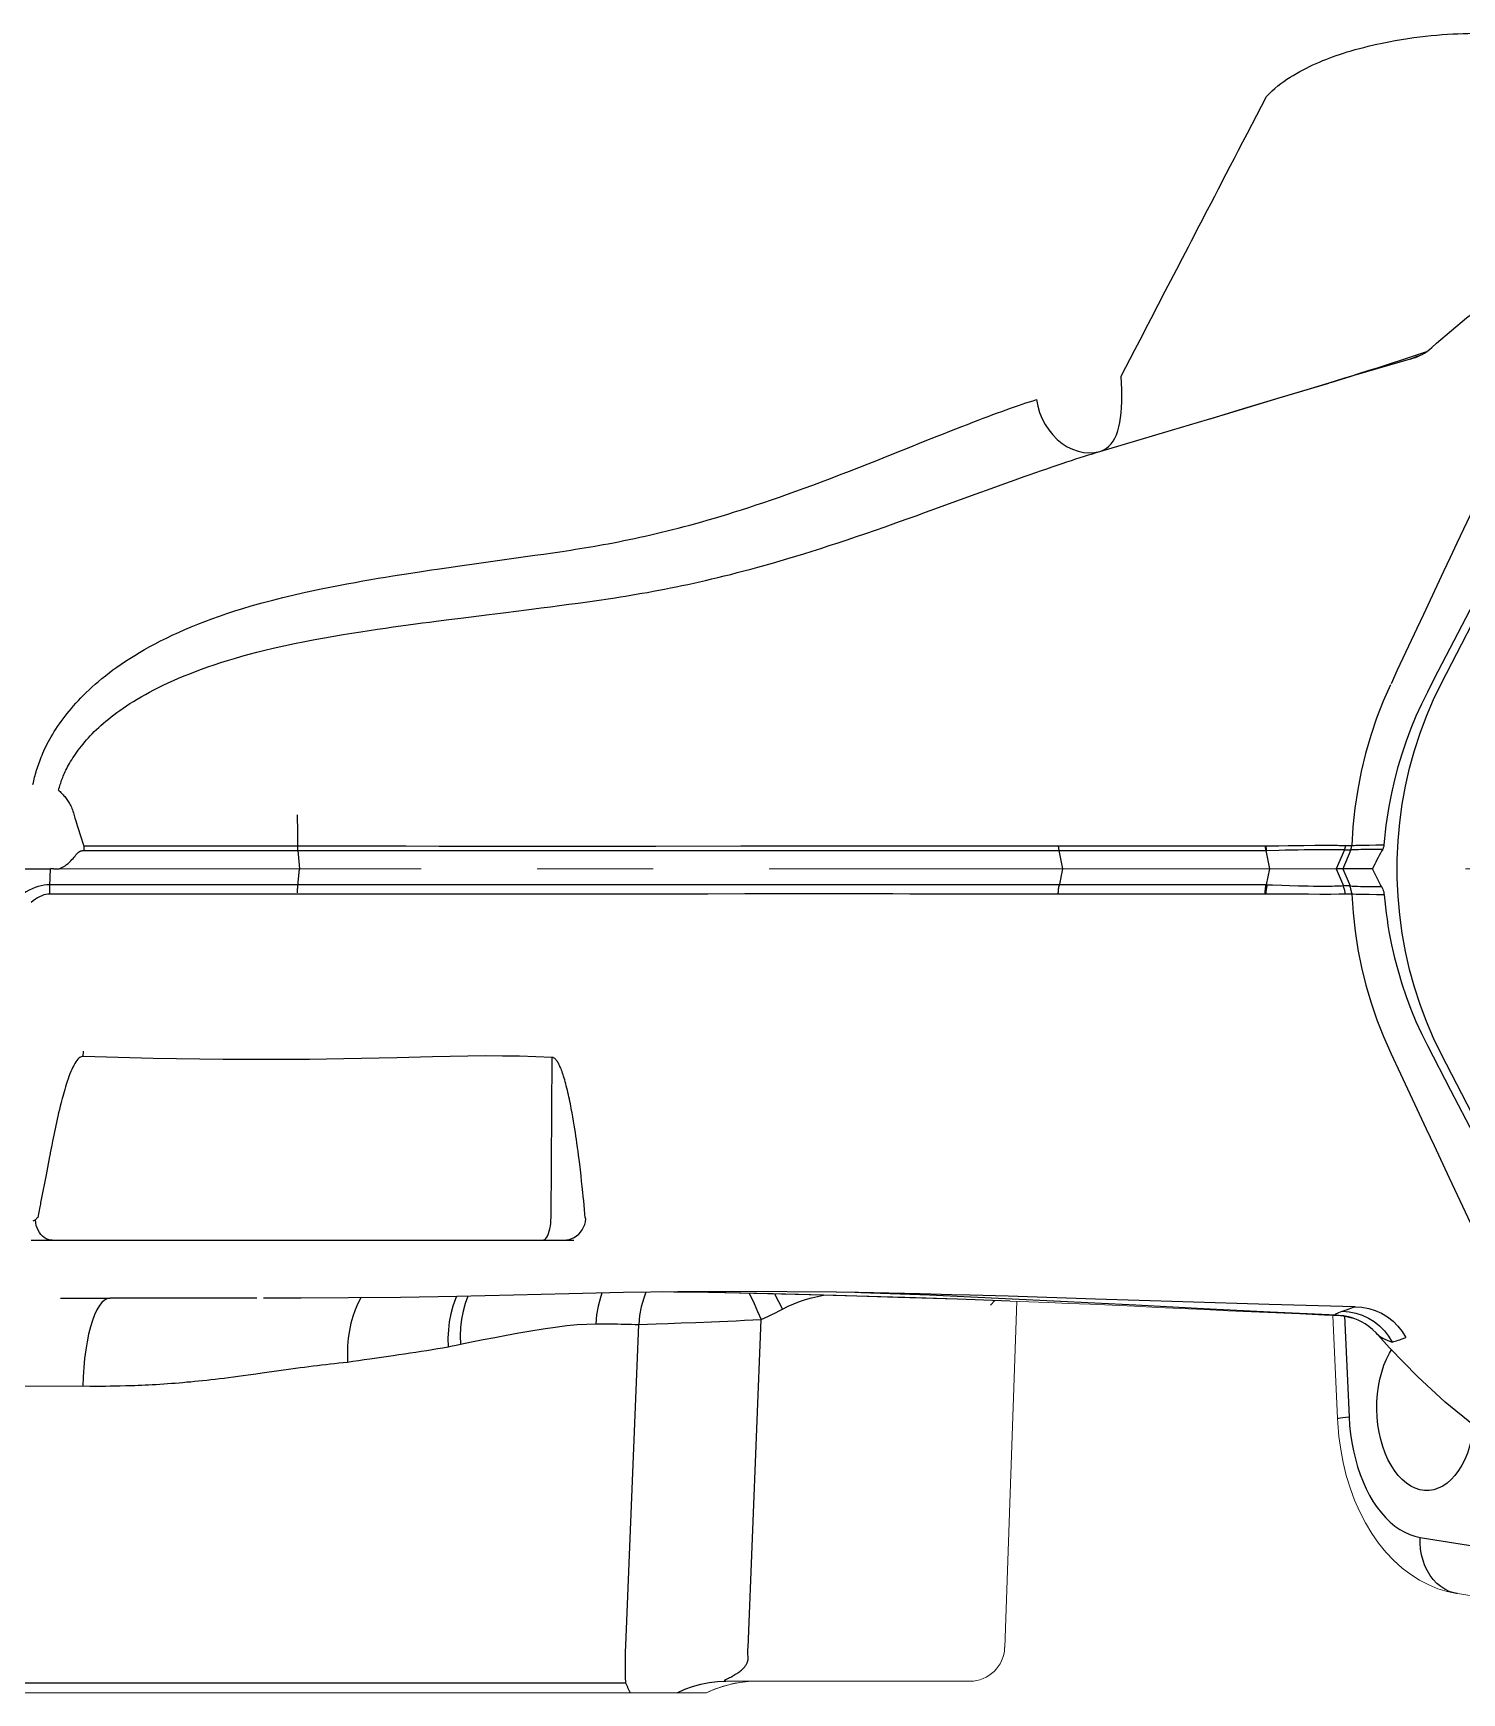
# Model space of a CAD drawing. Header units: millimetres. Extents: x 100 to 940, y 100 to 694.
# Drawn here: x 313.151 to 316.229, y 153.822 to 157.397 of the extents above; entities that cross this region are included whole.
import ezdxf

# ---------------------------------------------------------------- set-up
doc = ezdxf.new("R2010")
doc.units = ezdxf.units.MM
doc.linetypes.add('CENTER', pattern=[2, 1.25, -0.25, 0.25, -0.25])
doc.layers.add('CL', color=1, linetype='CENTER', lineweight=9)
doc.layers.add('OUTLINE', color=6, linetype='Continuous', lineweight=9)

msp = doc.modelspace()

# ---------------------------------------------------------------- linework, layer by layer
at = {"color": 9, "linetype": 'Continuous'}
for p, q in [((315.5597, 156.7823), (315.5903, 156.8412)), ((315.5359, 156.7365), (315.5536, 156.7706)), ((315.5536, 156.7706), (315.5597, 156.7823)), ((315.5246, 156.7148), (315.5359, 156.7365)), ((315.4954, 156.6582), (315.5246, 156.7148)), ((316.0668, 156.6829), (316.1104, 156.6972)), ((316.1104, 156.6972), (316.1536, 156.7114)), ((316.1377, 156.7028), (316.1414, 156.704)), ((315.0696, 156.5172), (315.0988, 156.5289)), ((315.4496, 156.4963), (315.4951, 156.5097)), ((315.1831, 156.4047), (315.2149, 156.4163)), ((315.2149, 156.4163), (315.2448, 156.4271)), ((314.1514, 156.2612), (314.2321, 156.2724)), ((314.2321, 156.2724), (314.2516, 156.2752)), ((314.0465, 156.2464), (314.0705, 156.2498)), ((314.0705, 156.2498), (314.1064, 156.2549)), ((314.1064, 156.2549), (314.1514, 156.2612)), ((314.2144, 156.1551), (314.2454, 156.159)), ((314.2454, 156.159), (314.2656, 156.1616)), ((314.2656, 156.1616), (314.2855, 156.1642)), ((314.2855, 156.1642), (314.3055, 156.1668)), ((314.0467, 156.134), (314.0724, 156.1373)), ((314.0724, 156.1373), (314.1339, 156.145)), ((314.1698, 156.1495), (314.2144, 156.1551)), ((313.7201, 155.7132), (313.7203, 155.7006)), ((313.7203, 155.7006), (313.7205, 155.6885)), ((313.246, 155.6901), (313.2546, 155.6638)), ((313.2546, 155.6638), (313.2583, 155.6523)), ((313.7205, 155.6885), (313.7207, 155.6765)), ((313.7207, 155.6765), (313.7208, 155.6585)), ((313.7208, 155.6585), (313.7209, 155.6451)), ((313.2583, 155.6523), (313.2602, 155.6463)), ((313.2602, 155.6463), (313.7209, 155.6462)), ((313.2602, 155.6463), (313.2602, 155.644)), ((313.2602, 155.644), (313.2603, 155.6417)), ((313.2603, 155.6417), (313.2603, 155.6395)), ((313.2604, 155.6363), (313.7213, 155.6363)), ((313.7213, 155.6363), (315.3611, 155.6364)), ((313.7213, 155.6363), (313.7252, 155.5971)), ((314.3905, 155.6459), (314.4927, 155.646)), ((314.4927, 155.646), (314.6758, 155.6464)), ((314.6758, 155.6464), (314.7585, 155.6465)), ((314.7585, 155.6465), (314.8348, 155.6465)), ((314.8348, 155.6465), (314.9522, 155.6464)), ((314.9522, 155.6464), (315.0344, 155.6464)), ((315.0344, 155.6464), (315.0767, 155.6463)), ((315.0767, 155.6463), (315.2025, 155.6462)), ((315.2025, 155.6462), (315.2831, 155.6462)), ((315.2831, 155.6462), (315.8056, 155.6464)), ((315.3611, 155.6364), (315.8066, 155.6365)), ((315.3611, 155.6364), (315.3689, 155.5971)), ((315.8056, 155.6464), (315.8286, 155.6467)), ((315.8066, 155.6365), (315.8082, 155.6366)), ((315.8066, 155.6365), (315.8147, 155.5971)), ((315.8082, 155.6366), (315.8358, 155.6374)), ((315.8358, 155.6374), (315.8488, 155.6377)), ((315.8488, 155.6377), (315.8765, 155.6383)), ((315.8547, 155.6471), (315.8891, 155.6475)), ((315.8765, 155.6383), (315.8897, 155.6386)), ((315.8891, 155.6475), (315.9123, 155.6477)), ((315.8897, 155.6386), (315.9017, 155.6388)), ((315.9017, 155.6388), (315.9124, 155.6389)), ((315.9123, 155.6477), (315.9265, 155.6478)), ((315.9124, 155.6389), (315.9219, 155.639)), ((315.9219, 155.639), (315.9304, 155.639)), ((315.9265, 155.6478), (315.9452, 155.6478)), ((315.9304, 155.639), (315.9413, 155.639)), ((315.9413, 155.639), (315.9503, 155.639)), ((315.9452, 155.6478), (315.9565, 155.6477)), ((315.9503, 155.639), (315.9555, 155.6389)), ((315.9555, 155.6389), (315.96, 155.6388)), ((315.9565, 155.6477), (315.9611, 155.6477)), ((315.9761, 155.6383), (315.9583, 155.5971)), ((315.96, 155.6388), (315.9639, 155.6387)), ((315.9611, 155.6477), (315.9652, 155.6476)), ((315.9639, 155.6387), (315.9673, 155.6386)), ((315.9652, 155.6476), (315.9687, 155.6476)), ((315.9673, 155.6386), (315.9716, 155.6385)), ((315.9687, 155.6476), (315.9745, 155.6474)), ((315.9716, 155.6385), (315.974, 155.6384)), ((315.9902, 155.6383), (315.9725, 155.5971)), ((315.974, 155.6384), (315.9761, 155.6383)), ((315.9745, 155.6474), (315.9778, 155.6474)), ((315.9761, 155.6383), (315.9902, 155.6383)), ((315.9778, 155.6474), (315.9919, 155.6473)), ((315.9969, 155.6476), (316.001, 155.6477)), ((315.9983, 155.6387), (316.0023, 155.6389)), ((316.001, 155.6477), (316.0058, 155.6479)), ((316.0023, 155.6389), (316.0067, 155.639)), ((316.0058, 155.6479), (316.0111, 155.648)), ((316.0067, 155.639), (316.0116, 155.6392)), ((316.0111, 155.648), (316.0199, 155.6482)), ((316.0116, 155.6392), (316.0167, 155.6393)), ((316.0167, 155.6393), (316.0251, 155.6395)), ((316.0199, 155.6482), (316.0297, 155.6483)), ((316.0251, 155.6395), (316.034, 155.6396)), ((316.0297, 155.6483), (316.0437, 155.6485)), ((316.034, 155.6396), (316.0464, 155.6397)), ((316.0437, 155.6485), (316.0614, 155.6486)), ((316.0464, 155.6397), (316.0587, 155.6397)), ((313.1875, 155.5605), (313.1885, 155.5971)), ((315.3689, 155.5971), (315.3616, 155.5603)), ((315.8147, 155.5971), (315.8075, 155.5622)), ((315.9583, 155.5971), (315.9743, 155.5602)), ((315.9725, 155.5971), (315.9884, 155.5601)), ((313.1873, 155.5474), (313.1874, 155.5518)), ((313.1874, 155.5562), (313.1875, 155.5605)), ((313.1874, 155.5518), (313.1874, 155.5562)), ((313.7218, 155.5626), (313.1876, 155.5626)), ((315.362, 155.5624), (313.7218, 155.5626)), ((315.8075, 155.5622), (315.362, 155.5624)), ((315.8128, 155.562), (315.8102, 155.5621)), ((315.8213, 155.5617), (315.8128, 155.562)), ((315.8416, 155.561), (315.8213, 155.5617)), ((315.8581, 155.5605), (315.8416, 155.561)), ((315.8771, 155.5599), (315.8581, 155.5605)), ((315.8874, 155.5597), (315.8771, 155.5599)), ((315.8982, 155.5595), (315.8874, 155.5597)), ((315.9094, 155.5593), (315.8982, 155.5595)), ((315.9209, 155.5592), (315.9094, 155.5593)), ((315.9884, 155.5602), (315.9743, 155.5602)), ((313.1873, 155.5428), (313.1873, 155.5474)), ((313.7207, 155.5428), (313.1873, 155.5428)), ((313.9662, 155.5427), (313.8623, 155.5428)), ((314.1802, 155.5425), (313.9662, 155.5427)), ((314.6844, 155.5429), (314.6049, 155.5428)), ((314.7591, 155.543), (314.6844, 155.5429)), ((314.8298, 155.543), (314.7591, 155.543)), ((314.8978, 155.543), (314.8298, 155.543)), ((314.9675, 155.5429), (314.8978, 155.543)), ((315.2211, 155.5427), (315.0761, 155.5428)), ((315.2915, 155.5427), (315.2211, 155.5427)), ((315.3598, 155.5427), (315.2915, 155.5427)), ((315.8055, 155.5428), (315.3598, 155.5427)), ((315.8071, 155.5427), (315.8055, 155.5428)), ((315.8156, 155.5427), (315.8071, 155.5427)), ((315.8525, 155.5424), (315.8156, 155.5427)), ((315.8991, 155.5421), (315.8525, 155.5424)), ((315.923, 155.542), (315.8991, 155.5421)), ((315.9472, 155.542), (315.923, 155.542)), ((315.9641, 155.5421), (315.9472, 155.542)), ((315.978, 155.5423), (315.9641, 155.5421)), ((315.992, 155.5423), (315.978, 155.5423)), ((315.9949, 155.5422), (315.992, 155.5423)), ((316.0016, 155.542), (315.9949, 155.5422)), ((316.0099, 155.5418), (316.0016, 155.542)), ((316.0193, 155.5416), (316.0099, 155.5418)), ((316.0294, 155.5414), (316.0193, 155.5416)), ((316.0455, 155.5413), (316.0294, 155.5414)), ((316.0618, 155.5411), (316.0455, 155.5413)), ((313.2591, 155.1925), (313.2595, 155.204)), ((314.2671, 154.8462), (314.2692, 155.1909)), ((316.0759, 155.2001), (316.0968, 155.1555)), ((313.9348, 155.1902), (313.8586, 155.1883)), ((316.0968, 155.1555), (316.1525, 155.0367)), ((313.2096, 155.0859), (313.2078, 155.0784)), ((313.2116, 155.0938), (313.2096, 155.0859)), ((313.2139, 155.1024), (313.2116, 155.0938)), ((313.2014, 155.0508), (313.1999, 155.044)), ((313.2029, 155.0576), (313.2014, 155.0508)), ((313.2045, 155.0644), (313.2029, 155.0576)), ((313.2061, 155.0713), (313.2045, 155.0644)), ((313.2078, 155.0784), (313.2061, 155.0713)), ((314.3155, 155.0537), (314.3139, 155.0625)), ((314.3169, 155.0451), (314.3155, 155.0537)), ((313.1943, 155.0169), (313.193, 155.0105)), ((313.1956, 155.0235), (313.1943, 155.0169)), ((313.197, 155.0303), (313.1956, 155.0235)), ((313.1985, 155.0371), (313.197, 155.0303)), ((313.1999, 155.044), (313.1985, 155.0371)), ((314.3182, 155.037), (314.3169, 155.0451)), ((314.3194, 155.0291), (314.3182, 155.037)), ((314.3206, 155.0214), (314.3194, 155.0291)), ((314.3217, 155.0139), (314.3206, 155.0214)), ((314.3227, 155.0069), (314.3217, 155.0139)), ((316.1525, 155.0367), (316.1694, 155.0007)), ((313.193, 155.0105), (313.1913, 155.0015)), ((314.3241, 154.997), (314.3227, 155.0069)), ((314.3253, 154.9883), (314.3241, 154.997)), ((314.3263, 154.9805), (314.3253, 154.9883)), ((314.3275, 154.9706), (314.3263, 154.9805)), ((316.1694, 155.0007), (316.2018, 154.9316)), ((314.3287, 154.9609), (314.3275, 154.9706)), ((314.3302, 154.9485), (314.3287, 154.9609)), ((314.3317, 154.9356), (314.3302, 154.9485)), ((313.1791, 154.9376), (313.1687, 154.8844)), ((314.3329, 154.9244), (314.3317, 154.9356)), ((314.3342, 154.9124), (314.3329, 154.9244)), ((314.3355, 154.9001), (314.3342, 154.9124)), ((313.1687, 154.8844), (313.1674, 154.8781)), ((314.3365, 154.891), (314.3355, 154.9001)), ((314.3374, 154.8819), (314.3365, 154.891)), ((314.3383, 154.8727), (314.3374, 154.8819)), ((314.3392, 154.8631), (314.3383, 154.8727)), ((313.1656, 154.8687), (313.1611, 154.8462)), ((314.34, 154.8531), (314.3392, 154.8631)), ((314.3406, 154.8462), (314.34, 154.8531)), ((314.3767, 154.6832), (314.3734, 154.6738)), ((314.6131, 154.6843), (314.5318, 154.6852)), ((314.8229, 154.6796), (314.6131, 154.6843)), ((315.0294, 154.6735), (314.8229, 154.6796)), ((315.1426, 154.6697), (315.0294, 154.6735)), ((315.252, 154.6762), (315.1703, 154.6786)), ((315.2139, 154.6573), (315.2229, 154.667)), ((315.3796, 154.6645), (315.231, 154.6718)), ((314.5475, 154.6187), (314.5789, 154.6199)), ((314.6918, 153.9195), (314.7196, 154.6263)), ((315.9615, 154.6351), (315.9594, 154.6355)), ((315.9675, 154.6426), (315.9716, 154.644)), ((315.9735, 154.6342), (315.9718, 154.6342)), ((315.9764, 154.6343), (315.9863, 154.4163)), ((315.9808, 154.633), (315.9922, 154.63)), ((314.3635, 154.617), (314.3794, 154.6169)), ((314.3794, 154.6169), (314.395, 154.6168)), ((314.4279, 153.9238), (314.4558, 154.6153)), ((314.4558, 154.6153), (314.4938, 154.6167)), ((314.4938, 154.6167), (314.5189, 154.6176)), ((314.5189, 154.6176), (314.5475, 154.6187)), ((316.0715, 154.5903), (316.0792, 154.5776)), ((316.0986, 154.5838), (316.1087, 154.5872)), ((314.0452, 154.5675), (314.054, 154.5692)), ((314.054, 154.5692), (314.0629, 154.5709)), ((314.0629, 154.5709), (314.0718, 154.5728)), ((313.6262, 154.5086), (313.6495, 154.5118)), ((313.6495, 154.5118), (313.7064, 154.5198)), ((313.7064, 154.5198), (313.7265, 154.5225)), ((312.9567, 154.4834), (313.2732, 154.4828)), ((313.2732, 154.4828), (313.2853, 154.4828)), ((313.2853, 154.4828), (313.2982, 154.4828)), ((313.2982, 154.4828), (313.3075, 154.4829)), ((313.3075, 154.4829), (313.3173, 154.483)), ((313.3173, 154.483), (313.3277, 154.4831)), ((313.3277, 154.4831), (313.3388, 154.4834)), ((316.1394, 154.1569), (316.9952, 154.0209)), ((314.4283, 153.8432), (312.9308, 153.8432))]:
    msp.add_line(p, q, dxfattribs=at)
at = {"color": 7, "linetype": 'Continuous'}
for p, q in [((316.574, 156.7863), (316.1692, 156.0055)), ((316.1855, 155.9971), (316.5906, 156.7846)), ((316.1401, 156.7034), (316.1402, 156.7034)), ((316.1647, 156.7203), (316.1647, 156.7203)), ((316.0495, 156.6773), (316.0668, 156.6829)), ((315.974, 156.6529), (315.9423, 156.6434)), ((315.4951, 156.5097), (315.6035, 156.5418)), ((316.1692, 156.0055), (316.1549, 155.9779)), ((312.0001, 155.5971), (313.1885, 155.5971)), ((313.1962, 155.5973), (313.2005, 155.5972)), ((315.9725, 155.5971), (315.9583, 155.5971)), ((316.0364, 155.5971), (315.9725, 155.5971)), ((316.0409, 155.5883), (316.0364, 155.5971)), ((316.0453, 155.5796), (316.0409, 155.5883)), ((316.0498, 155.5711), (316.0453, 155.5796)), ((316.5906, 154.4096), (316.1855, 155.1971)), ((313.1562, 154.7971), (314.3158, 154.7971)), ((313.2101, 154.6725), (313.3171, 154.6723)), ((313.3849, 154.6723), (313.317, 154.6723)), ((313.3583, 154.6723), (313.3263, 154.6723)), ((313.3947, 154.6723), (313.3583, 154.6723)), ((313.3816, 154.6723), (313.3642, 154.6723)), ((313.4964, 154.6723), (313.3816, 154.6723)), ((313.397, 154.6723), (313.3947, 154.6723)), ((313.4713, 154.6722), (313.397, 154.6723)), ((313.4756, 154.6723), (313.4105, 154.6723)), ((313.4907, 154.6722), (313.4713, 154.6722)), ((313.5408, 154.6721), (313.4907, 154.6722)), ((313.5234, 154.6723), (313.4964, 154.6723)), ((313.5305, 154.6723), (313.5234, 154.6723)), ((313.5521, 154.6723), (313.5305, 154.6723)), ((313.5568, 154.6723), (313.5406, 154.6723)), ((313.5819, 154.6721), (313.5408, 154.6721)), ((313.6329, 154.6723), (313.556, 154.6723)), ((313.6028, 154.6721), (313.5819, 154.6721)), ((313.6239, 154.6722), (313.6028, 154.6721)), ((314.6064, 154.6842), (314.5071, 154.6855)), ((314.7457, 154.6813), (314.6064, 154.6842)), ((314.8815, 154.6778), (314.7457, 154.6813)), ((314.9292, 154.6841), (314.8816, 154.6849)), ((315.2564, 154.6659), (315.1426, 154.6697)), ((315.972, 154.6342), (315.9717, 154.6342)), ((315.9922, 154.63), (315.9926, 154.6299)), ((316.0743, 154.5645), (316.0478, 154.5939))]:
    msp.add_line(p, q, dxfattribs=at)
at = {"color": 9, "linetype": 'Continuous'}
for points in [[(316.0274, 157.369), (316.0425, 157.3725), (316.0572, 157.3757), (316.0716, 157.3786), (316.0856, 157.3813), (316.0993, 157.3836), (316.1127, 157.3857), (316.1258, 157.3876), (316.1386, 157.3892), (316.1511, 157.3907), (316.1634, 157.3919), (316.1754, 157.393), (316.1871, 157.394), (316.1986, 157.3948), (316.2098, 157.3954), (316.2208, 157.396), (316.2317, 157.3964), (316.2423, 157.3967), (316.2527, 157.3969), (316.2628, 157.397), (316.2735, 157.3971)], [(315.8082, 157.2606), (315.8142, 157.2667), (315.8204, 157.2726), (315.8266, 157.2782), (315.8329, 157.2834), (315.8394, 157.2884), (315.8459, 157.2931), (315.8525, 157.2977), (315.8592, 157.3021), (315.866, 157.3063), (315.8729, 157.3104), (315.88, 157.3144), (315.8871, 157.3182), (315.8942, 157.3219), (315.9013, 157.3254), (315.9084, 157.3288), (315.9155, 157.3319), (315.9224, 157.3349), (315.9294, 157.3379), (315.9364, 157.3407), (315.9434, 157.3434), (315.9506, 157.346), (315.9582, 157.3487), (315.9659, 157.3514), (315.9739, 157.354), (315.9821, 157.3566), (315.9906, 157.3592), (315.9994, 157.3617), (316.0085, 157.3642), (316.0178, 157.3666), (316.0274, 157.369)], [(315.7873, 157.2204), (315.7976, 157.2402), (315.8082, 157.2606)], [(315.7215, 157.0938), (315.7302, 157.1105), (315.7391, 157.1277), (315.7483, 157.1453), (315.7577, 157.1634), (315.7673, 157.1819), (315.7873, 157.2204)], [(315.6814, 157.0166), (315.689, 157.0312), (315.6968, 157.0462), (315.7048, 157.0616), (315.7215, 157.0938)], [(315.6149, 156.8885), (315.6274, 156.9124), (315.6337, 156.9246), (315.6401, 156.937), (315.6466, 156.9495), (315.6532, 156.9623), (315.66, 156.9753), (315.6669, 156.9887), (315.6814, 157.0166)], [(315.5903, 156.8412), (315.6087, 156.8766), (315.6149, 156.8885)], [(316.1179, 156.6951), (316.1235, 156.6967), (316.1291, 156.6987), (316.1346, 156.7009), (316.1401, 156.7034)], [(316.1179, 156.6951), (316.1207, 156.6964), (316.1241, 156.6978), (316.1281, 156.6993), (316.1326, 156.701), (316.1377, 156.7028)], [(315.4852, 156.5322), (315.488, 156.5402), (315.4903, 156.5489), (315.4923, 156.5584), (315.4938, 156.5685), (315.495, 156.5793), (315.4958, 156.5908), (315.4964, 156.6029), (315.4965, 156.6157), (315.4964, 156.6293), (315.496, 156.6434), (315.4955, 156.6582)], [(315.0988, 156.5289), (315.1127, 156.5344), (315.1261, 156.5397), (315.1392, 156.5449), (315.1518, 156.5498), (315.1639, 156.5545), (315.1757, 156.5591), (315.1871, 156.5634), (315.198, 156.5676), (315.2086, 156.5715), (315.2189, 156.5754), (315.2288, 156.579), (315.2385, 156.5825), (315.2478, 156.5858), (315.2568, 156.589), (315.2656, 156.5921), (315.274, 156.595), (315.2822, 156.5978), (315.2902, 156.6005), (315.2979, 156.603), (315.3054, 156.6054), (315.3126, 156.6077)], [(315.3126, 156.6077), (315.3154, 156.5937), (315.3196, 156.58), (315.325, 156.5667), (315.3316, 156.5541), (315.3394, 156.5424), (315.3481, 156.5316), (315.3577, 156.5219), (315.368, 156.5134), (315.379, 156.5064), (315.3905, 156.5007), (315.4023, 156.4966), (315.4143, 156.4941), (315.4262, 156.4932), (315.4381, 156.4939), (315.4496, 156.4963)], [(314.9872, 156.4842), (315.0219, 156.4981), (315.0383, 156.5047), (315.0696, 156.5172)], [(315.4496, 156.4963), (315.4567, 156.4991), (315.463, 156.5028), (315.4686, 156.5072), (315.4736, 156.5123), (315.478, 156.5182), (315.4819, 156.5248), (315.4852, 156.5322)], [(314.8884, 156.4454), (314.9097, 156.4537), (314.9302, 156.4616), (314.9499, 156.4694), (314.9689, 156.4769), (314.9872, 156.4842)], [(315.2448, 156.4271), (315.259, 156.4322), (315.2728, 156.4371), (315.2861, 156.4418), (315.299, 156.4464), (315.3114, 156.4508), (315.3235, 156.4549), (315.3351, 156.459), (315.3464, 156.4628), (315.3573, 156.4665), (315.3679, 156.4701), (315.3781, 156.4735), (315.3881, 156.4768), (315.3977, 156.48), (315.4071, 156.483), (315.4161, 156.4859), (315.4249, 156.4886), (315.4334, 156.4913), (315.4416, 156.4938), (315.4496, 156.4963)], [(316.3039, 156.4801), (316.2613, 156.3893), (316.2471, 156.359), (316.2329, 156.3287), (316.2187, 156.2984), (316.2044, 156.268), (316.19, 156.2374), (316.1612, 156.176)], [(314.2516, 156.2752), (314.2712, 156.278), (314.281, 156.2794), (314.2907, 156.2808), (314.3003, 156.2823), (314.3099, 156.2838), (314.3194, 156.2853), (314.3288, 156.2868), (314.3382, 156.2883), (314.3479, 156.2899), (314.358, 156.2916), (314.3685, 156.2934), (314.3792, 156.2954), (314.3902, 156.2974), (314.4014, 156.2995), (314.4127, 156.3017), (314.424, 156.304), (314.4355, 156.3063), (314.447, 156.3087), (314.4585, 156.3112), (314.47, 156.3138), (314.4817, 156.3164), (314.4934, 156.3192), (314.5051, 156.322), (314.517, 156.3249), (314.529, 156.3279), (314.5412, 156.331), (314.5535, 156.3343), (314.5661, 156.3376), (314.5789, 156.3411), (314.592, 156.3448), (314.6054, 156.3487), (314.6191, 156.3527), (314.6332, 156.3568), (314.6476, 156.3612), (314.6624, 156.3658), (314.6776, 156.3706), (314.6931, 156.3756), (314.709, 156.3809), (314.7253, 156.3863), (314.742, 156.392), (314.759, 156.3979), (314.7763, 156.404), (314.7941, 156.4103), (314.8122, 156.4169), (314.8307, 156.4236), (314.8496, 156.4307), (314.8688, 156.4379), (314.8884, 156.4454)], [(314.987, 156.334), (315.0098, 156.3421), (315.032, 156.3499), (315.0533, 156.3576), (315.0738, 156.365), (315.0936, 156.3722)], [(315.0936, 156.3722), (315.1312, 156.3858), (315.1491, 156.3923), (315.1831, 156.4047)], [(314.3055, 156.1668), (314.3255, 156.1695), (314.3356, 156.1709), (314.3457, 156.1723), (314.3557, 156.1737), (314.3656, 156.1751), (314.3756, 156.1765), (314.3854, 156.178), (314.3953, 156.1795), (314.4055, 156.1811), (314.4163, 156.1827), (314.4274, 156.1845), (314.4388, 156.1864), (314.4506, 156.1884), (314.4626, 156.1905), (314.4748, 156.1926), (314.487, 156.1949), (314.4993, 156.1972), (314.5117, 156.1995), (314.5241, 156.202), (314.5365, 156.2045), (314.5491, 156.2071), (314.5617, 156.2098), (314.5744, 156.2126), (314.5872, 156.2154), (314.6001, 156.2184), (314.6132, 156.2214), (314.6266, 156.2246), (314.6402, 156.228), (314.654, 156.2314), (314.6681, 156.235), (314.6826, 156.2388), (314.6973, 156.2427), (314.7125, 156.2468), (314.7281, 156.2512), (314.744, 156.2557), (314.7604, 156.2604), (314.7771, 156.2653), (314.7942, 156.2705), (314.8117, 156.2758), (314.8296, 156.2814), (314.8479, 156.2872), (314.8665, 156.2932), (314.8856, 156.2995), (314.905, 156.3059), (314.9248, 156.3126), (314.9451, 156.3195), (314.9659, 156.3267), (314.9869, 156.334)], [(313.6213, 156.1634), (313.6447, 156.1699), (313.6674, 156.1759), (313.6894, 156.1815), (313.7109, 156.1867), (313.7317, 156.1914), (313.7519, 156.1958), (313.7716, 156.1999), (313.7906, 156.2038), (313.8092, 156.2074), (313.8273, 156.2108), (313.8448, 156.2141), (313.8619, 156.2171), (313.8785, 156.2201), (313.8947, 156.2228), (313.9105, 156.2254), (313.9259, 156.228), (313.9409, 156.2304), (313.9554, 156.2327), (313.9696, 156.2349), (313.9833, 156.237), (313.9967, 156.239), (314.0095, 156.2409), (314.022, 156.2428), (314.0465, 156.2464)], [(313.1509, 155.7788), (313.1517, 155.7827), (313.1526, 155.7866), (313.1535, 155.7905), (313.1544, 155.7943), (313.1554, 155.7981), (313.1565, 155.8019), (313.1576, 155.8057), (313.1587, 155.8095), (313.1599, 155.8133), (313.1611, 155.8171), (313.1625, 155.821), (313.1639, 155.825), (313.1654, 155.8291), (313.1669, 155.8332), (313.1687, 155.8375), (313.1705, 155.8419), (313.1725, 155.8465), (313.1746, 155.8512), (313.1768, 155.856), (313.1792, 155.861), (313.1818, 155.866), (313.1845, 155.8712), (313.1874, 155.8764), (313.1904, 155.8817), (313.1936, 155.8871), (313.1969, 155.8926), (313.2004, 155.8981), (313.2041, 155.9036), (313.2079, 155.9092), (313.2118, 155.9147), (313.2159, 155.9203), (313.2201, 155.9259), (313.2244, 155.9315), (313.2289, 155.937), (313.2336, 155.9426), (313.2385, 155.9483), (313.2435, 155.9539), (313.2487, 155.9596), (313.2542, 155.9653), (313.2599, 155.9711), (313.2658, 155.977), (313.272, 155.9828), (313.2784, 155.9888), (313.2852, 155.9947), (313.2922, 156.0008), (313.2995, 156.0069), (313.3071, 156.013), (313.315, 156.0191), (313.3233, 156.0254), (313.3319, 156.0316), (313.3409, 156.0379), (313.3502, 156.0441), (313.3599, 156.0504), (313.37, 156.0567), (313.3804, 156.063), (313.3912, 156.0693), (313.4024, 156.0756), (313.414, 156.0818), (313.426, 156.0881), (313.4383, 156.0942), (313.4511, 156.1004), (313.4643, 156.1064), (313.4779, 156.1125), (313.4919, 156.1184), (313.5063, 156.1243), (313.5212, 156.1301), (313.5366, 156.1358), (313.5524, 156.1415), (313.5688, 156.1471), (313.5857, 156.1526), (313.6033, 156.1581), (313.6213, 156.1634)], [(316.1612, 156.176), (316.1468, 156.1452), (316.1323, 156.1144)], [(313.6683, 156.0722), (313.6916, 156.0774), (313.7143, 156.0822), (313.7364, 156.0867), (313.7579, 156.0908), (313.7788, 156.0946), (313.7992, 156.0981), (313.819, 156.1015), (313.8382, 156.1046), (313.8569, 156.1076), (313.8752, 156.1104), (313.8929, 156.113), (313.9102, 156.1156), (313.927, 156.118), (313.9434, 156.1203), (313.9593, 156.1225), (313.9749, 156.1246), (313.9901, 156.1266), (314.0049, 156.1286), (314.0192, 156.1304), (314.0467, 156.134)], [(314.1339, 156.145), (314.1461, 156.1465), (314.1581, 156.148), (314.1698, 156.1495)], [(316.1323, 156.1144), (316.0902, 156.0247), (316.0766, 155.9956)], [(313.2061, 155.7666), (313.2069, 155.7696), (313.2078, 155.7727), (313.2087, 155.7757), (313.2096, 155.7787), (313.2106, 155.7817), (313.2116, 155.7847), (313.2127, 155.7877), (313.2138, 155.7907), (313.215, 155.7938), (313.2162, 155.7968), (313.2175, 155.7999), (313.2189, 155.8031), (313.2204, 155.8064), (313.222, 155.8097), (313.2237, 155.8131), (313.2256, 155.8167), (313.2275, 155.8203), (313.2296, 155.8241), (313.2319, 155.8279), (313.2343, 155.8318), (313.2368, 155.8358), (313.2395, 155.8399), (313.2423, 155.8441), (313.2453, 155.8483), (313.2484, 155.8526), (313.2517, 155.857), (313.2552, 155.8614), (313.2587, 155.8658), (313.2625, 155.8703), (313.2663, 155.8747), (313.2703, 155.8792), (313.2744, 155.8836), (313.2787, 155.888), (313.2831, 155.8925), (313.2877, 155.8969), (313.2925, 155.9014), (313.2974, 155.9059), (313.3025, 155.9105), (313.3079, 155.915), (313.3135, 155.9196), (313.3193, 155.9243), (313.3254, 155.9289), (313.3317, 155.9337), (313.3383, 155.9384), (313.3452, 155.9432), (313.3523, 155.948), (313.3598, 155.9529), (313.3676, 155.9578), (313.3757, 155.9627), (313.3842, 155.9676), (313.393, 155.9726), (313.4021, 155.9776), (313.4116, 155.9826), (313.4215, 155.9876), (313.4317, 155.9926), (313.4423, 155.9976), (313.4533, 156.0025), (313.4647, 156.0075), (313.4765, 156.0124), (313.4886, 156.0173), (313.5012, 156.0222), (313.5141, 156.027), (313.5275, 156.0318), (313.5412, 156.0365), (313.5554, 156.0412), (313.57, 156.0458), (313.5851, 156.0503), (313.6007, 156.0548), (313.6168, 156.0592), (313.6334, 156.0636), (313.6506, 156.0679), (313.6683, 156.0722)], [(316.0757, 155.9937), (316.0599, 155.958), (316.0457, 155.9213), (316.033, 155.8839), (316.022, 155.8458), (316.0125, 155.807), (316.0048, 155.7677), (315.9988, 155.7279), (315.9944, 155.6878), (315.9919, 155.6473)], [(313.2061, 155.7666), (313.2077, 155.765), (313.2093, 155.7634), (313.2109, 155.7617), (313.2126, 155.76), (313.2142, 155.7582), (313.2159, 155.7564), (313.2175, 155.7544), (313.2192, 155.7525), (313.221, 155.7505)], [(313.221, 155.7505), (313.2225, 155.7485), (313.224, 155.7465), (313.2255, 155.7444), (313.2269, 155.7422), (313.2284, 155.74), (313.2297, 155.7376), (313.2311, 155.7351), (313.2324, 155.7325), (313.2336, 155.7298), (313.2348, 155.727), (313.236, 155.7241), (313.237, 155.7211), (313.2381, 155.7179), (313.239, 155.7147), (313.2414, 155.7059)], [(313.2414, 155.7059), (313.2429, 155.7005), (313.2444, 155.6953), (313.246, 155.6901)], [(313.2073, 155.5971), (313.2118, 155.5991), (313.2161, 155.6013), (313.22, 155.6037), (313.2235, 155.6062), (313.2267, 155.6088), (313.2297, 155.6115), (313.2324, 155.6141), (313.2349, 155.6168), (313.2373, 155.6194), (313.2394, 155.6221), (313.2415, 155.6246), (313.2433, 155.6272)], [(313.2433, 155.6272), (313.244, 155.6281), (313.2446, 155.6289), (313.2453, 155.6296), (313.246, 155.6303), (313.2466, 155.631), (313.2473, 155.6316), (313.248, 155.6322), (313.2488, 155.6327), (313.2495, 155.6332), (313.2502, 155.6337), (313.251, 155.6341), (313.2518, 155.6345), (313.2526, 155.6348), (313.2534, 155.6352), (313.2543, 155.6355), (313.2552, 155.6357), (313.2562, 155.6359), (313.2572, 155.6361), (313.2582, 155.6362), (313.2593, 155.6363), (313.2604, 155.6363)], [(313.2603, 155.6395), (313.2604, 155.6374), (313.2604, 155.6363)], [(313.7209, 155.6463), (313.8024, 155.6463), (313.8805, 155.6462), (313.9551, 155.6462), (314.0261, 155.6461)], [(313.7209, 155.6451), (313.7209, 155.644), (313.7209, 155.6429), (313.721, 155.6417), (313.721, 155.6406), (313.7211, 155.6395), (313.7211, 155.6384), (313.7212, 155.6374), (313.7213, 155.6363)], [(314.0261, 155.6461), (314.1584, 155.6459), (314.2203, 155.6459), (314.2795, 155.6459), (314.3362, 155.6459), (314.3905, 155.6459)], [(315.3599, 155.6462), (315.3599, 155.6451), (315.36, 155.644), (315.3601, 155.6429), (315.3602, 155.6418), (315.3603, 155.6407), (315.3605, 155.6396), (315.3607, 155.6385), (315.3609, 155.6374), (315.3611, 155.6364)], [(315.8056, 155.6464), (315.8056, 155.6452), (315.8056, 155.6441), (315.8057, 155.643), (315.8058, 155.6419), (315.8059, 155.6408), (315.8061, 155.6397), (315.8062, 155.6386), (315.8064, 155.6376), (315.8066, 155.6365)], [(315.8069, 155.6464), (315.807, 155.6453), (315.8071, 155.6441), (315.8072, 155.643), (315.8073, 155.6419), (315.8074, 155.6408), (315.8076, 155.6397), (315.8078, 155.6386), (315.808, 155.6376), (315.8082, 155.6366)], [(315.8286, 155.6467), (315.8347, 155.6468), (315.8547, 155.6471)], [(315.9779, 155.6474), (315.9778, 155.6463), (315.9777, 155.6453), (315.9776, 155.6442), (315.9775, 155.6432), (315.9773, 155.6422), (315.977, 155.6412), (315.9768, 155.6402), (315.9765, 155.6392), (315.9761, 155.6383)], [(315.9902, 155.6383), (315.9916, 155.6384), (315.9931, 155.6385), (315.9947, 155.6386), (315.9983, 155.6387)], [(315.9903, 155.6383), (315.9906, 155.6392), (315.9909, 155.6402), (315.9911, 155.6412), (315.9913, 155.6422), (315.9915, 155.6432), (315.9916, 155.6442), (315.9917, 155.6453), (315.9918, 155.6463), (315.9918, 155.6473)], [(315.9919, 155.6473), (315.9934, 155.6474), (315.9969, 155.6476)], [(313.7207, 155.5451), (313.7208, 155.5474), (313.7209, 155.5496), (313.721, 155.5518), (313.7211, 155.5541), (313.7212, 155.5562), (313.7214, 155.5584), (313.7216, 155.5605), (313.7252, 155.5971)], [(313.1876, 155.5626), (313.1811, 155.5624), (313.1747, 155.5617), (313.1683, 155.5605), (313.1618, 155.5589), (313.1553, 155.5567), (313.1489, 155.5541), (313.1426, 155.5511), (313.1364, 155.5476), (313.1302, 155.5437)], [(315.3598, 155.5427), (315.3598, 155.545), (315.36, 155.5473), (315.3601, 155.5495), (315.3603, 155.5517), (315.3606, 155.5539), (315.3609, 155.5561), (315.3612, 155.5582), (315.3616, 155.5603)], [(315.8055, 155.5428), (315.8055, 155.545), (315.8056, 155.5472), (315.8058, 155.5494), (315.806, 155.5516), (315.8062, 155.5538), (315.8065, 155.5559), (315.8068, 155.5581), (315.8071, 155.5601), (315.8075, 155.5622)], [(315.8071, 155.5427), (315.8073, 155.545), (315.8075, 155.5472), (315.8078, 155.5494), (315.8081, 155.5516), (315.8084, 155.5537), (315.8088, 155.5559), (315.8092, 155.558), (315.8097, 155.5601), (315.8102, 155.5621)], [(315.8102, 155.5621), (315.8097, 155.5621), (315.8093, 155.5621), (315.8088, 155.5621), (315.8084, 155.5621), (315.808, 155.5622), (315.8075, 155.5622)], [(315.9743, 155.5602), (315.97, 155.5599), (315.9652, 155.5597), (315.9601, 155.5595), (315.9549, 155.5594), (315.9495, 155.5593), (315.944, 155.5592), (315.9383, 155.5592), (315.9325, 155.5592), (315.9209, 155.5592)], [(315.978, 155.5423), (315.9778, 155.5443), (315.9776, 155.5464), (315.9772, 155.5484), (315.9768, 155.5504), (315.9763, 155.5524), (315.9757, 155.5544), (315.975, 155.5563), (315.9743, 155.5582), (315.9735, 155.5601)], [(315.992, 155.5423), (315.9919, 155.5443), (315.9916, 155.5464), (315.9913, 155.5484), (315.9909, 155.5504), (315.9904, 155.5524), (315.9899, 155.5544), (315.9893, 155.5564), (315.9886, 155.5583), (315.9878, 155.5602)], [(315.9884, 155.5601), (315.9928, 155.5598), (315.998, 155.5596), (316.0041, 155.5594), (316.0111, 155.5591), (316.0189, 155.559), (316.0274, 155.5588), (316.0365, 155.5587), (316.0462, 155.5586), (316.0564, 155.5586)], [(313.1873, 155.5428), (313.183, 155.5426), (313.1786, 155.5419), (313.1742, 155.5408), (313.1697, 155.5392), (313.1651, 155.537), (313.1605, 155.5345), (313.156, 155.5316), (313.1514, 155.5282), (313.1468, 155.5244)], [(313.8623, 155.5428), (313.7662, 155.5428), (313.7207, 155.5428)], [(314.3838, 155.5425), (314.3352, 155.5425), (314.2848, 155.5425), (314.1802, 155.5425)], [(314.6049, 155.5428), (314.5206, 155.5427), (314.3838, 155.5425)], [(315.0761, 155.5428), (315.0397, 155.5428), (315.0035, 155.5429), (314.9675, 155.5429)], [(315.992, 155.5423), (315.9948, 155.5023), (315.9992, 155.4626), (316.0054, 155.4233), (316.0131, 155.3845), (316.0225, 155.3463), (316.0335, 155.3087), (316.0461, 155.2718), (316.0602, 155.2355), (316.0759, 155.2001)], [(313.2591, 155.1925), (313.2568, 155.1925), (313.2545, 155.1918), (313.2522, 155.1907), (313.2499, 155.189), (313.2476, 155.1868), (313.2453, 155.1841), (313.2431, 155.181), (313.2409, 155.1775), (313.2387, 155.1737), (313.2366, 155.1695), (313.2345, 155.165), (313.2324, 155.1602), (313.2304, 155.1551), (313.2284, 155.1498), (313.2264, 155.1443), (313.2245, 155.1386), (313.2226, 155.1328), (313.2209, 155.1271), (313.2193, 155.1218), (313.2178, 155.1166), (313.2164, 155.1117), (313.2151, 155.1069), (313.2139, 155.1024)], [(313.7097, 155.1863), (313.6601, 155.1862), (313.6103, 155.1862), (313.5604, 155.1865), (313.5103, 155.187), (313.4602, 155.1877), (313.4101, 155.1886), (313.3598, 155.1897), (313.3095, 155.191), (313.2591, 155.1925)], [(314.2692, 155.1909), (314.2345, 155.1923), (314.1989, 155.1933), (314.1627, 155.1938), (314.1256, 155.1939), (314.0877, 155.1935), (314.0496, 155.193), (314.0114, 155.1922), (313.9348, 155.1902)], [(314.3139, 155.0625), (314.3123, 155.0717), (314.3114, 155.0764), (314.3105, 155.0812), (314.3096, 155.086), (314.3086, 155.0908), (314.3076, 155.0957), (314.3066, 155.1006), (314.3056, 155.1056), (314.3045, 155.1105), (314.3034, 155.1154), (314.3022, 155.1202), (314.3011, 155.1249), (314.2999, 155.1295), (314.2988, 155.134), (314.2976, 155.1383), (314.2964, 155.1424), (314.2953, 155.1464), (314.2941, 155.1501), (314.293, 155.1536), (314.2918, 155.157), (314.2907, 155.1602), (314.2896, 155.1632), (314.2885, 155.1661), (314.2874, 155.1688), (314.2862, 155.1713), (314.2851, 155.1737), (314.284, 155.176), (314.2829, 155.1781), (314.2817, 155.18), (314.2806, 155.1818), (314.2794, 155.1834), (314.2783, 155.1849), (314.2771, 155.1862), (314.276, 155.1874), (314.2749, 155.1883), (314.2738, 155.1891), (314.2726, 155.1898), (314.2715, 155.1903), (314.2704, 155.1907), (314.2692, 155.1909)], [(313.8586, 155.1883), (313.8208, 155.1876), (313.7835, 155.187), (313.7464, 155.1866), (313.7097, 155.1863)], [(313.1913, 155.0015), (313.1882, 154.9851), (313.1877, 154.9825), (313.1872, 154.9799), (313.1867, 154.9774), (313.1791, 154.9376)], [(316.2018, 154.9316), (316.2478, 154.8337), (316.2628, 154.8017), (316.2779, 154.7697), (316.3235, 154.6724)], [(313.1674, 154.8781), (313.1668, 154.8749), (313.1662, 154.8718), (313.1656, 154.8687)], [(313.156, 154.8406), (313.1507, 154.8382)], [(313.1611, 154.8462), (313.1602, 154.8453), (313.1593, 154.8444), (313.1585, 154.8435), (313.1576, 154.8425), (313.1568, 154.8415), (313.156, 154.8406)], [(313.1835, 154.7985), (313.1793, 154.8003), (313.1753, 154.8027), (313.1716, 154.8058), (313.1681, 154.8095), (313.165, 154.8137), (313.1623, 154.8184), (313.16, 154.8235), (313.1581, 154.829), (313.1568, 154.8347), (313.156, 154.8406)], [(314.2491, 154.7971), (314.2514, 154.7975), (314.2537, 154.7987), (314.2559, 154.8008), (314.258, 154.8036), (314.2599, 154.8072), (314.2617, 154.8114), (314.2632, 154.8162), (314.2646, 154.8216), (314.2656, 154.8273), (314.2664, 154.8334), (314.2669, 154.8398), (314.2671, 154.8462)], [(314.3221, 154.8063), (314.3267, 154.8102), (314.3308, 154.8147), (314.3343, 154.8196), (314.3373, 154.825), (314.3395, 154.8307), (314.3411, 154.8367), (314.342, 154.8428)], [(314.342, 154.8428), (314.3418, 154.8433), (314.3416, 154.8439), (314.3414, 154.8445), (314.3411, 154.8451), (314.3409, 154.8456), (314.3406, 154.8462)], [(313.1922, 154.7971), (313.1878, 154.7974), (313.1835, 154.7985)], [(314.2943, 154.7971), (314.3002, 154.7975), (314.3061, 154.7986), (314.3117, 154.8005), (314.3171, 154.8031), (314.3221, 154.8063)], [(313.1468, 154.7972), (313.1514, 154.7971), (313.1562, 154.7971)], [(313.317, 154.6723), (313.3112, 154.6713), (313.3053, 154.6682), (313.2996, 154.6632), (313.2941, 154.6561), (313.2887, 154.6472), (313.2837, 154.6365), (313.279, 154.6242), (313.2747, 154.6102), (313.2708, 154.5949), (313.2674, 154.5783), (313.2645, 154.5606), (313.2622, 154.542), (313.2604, 154.5227), (313.2591, 154.5029), (313.2585, 154.4828)], [(314.0634, 154.6757), (314.0611, 154.6705), (314.0556, 154.655), (314.0511, 154.6386), (314.0479, 154.6215), (314.0458, 154.6038), (314.0449, 154.5858), (314.0452, 154.5675)], [(314.0877, 154.6763), (314.0877, 154.6763), (314.0821, 154.6607), (314.0776, 154.6442), (314.0743, 154.627), (314.0722, 154.6093), (314.0714, 154.5912), (314.0718, 154.5728)], [(314.3734, 154.6738), (314.3685, 154.6552), (314.3652, 154.6363), (314.3635, 154.617)], [(314.4715, 154.685), (314.4666, 154.6723), (314.4613, 154.6537), (314.4577, 154.6347), (314.4558, 154.6153)], [(314.694, 154.6824), (314.6964, 154.6774), (314.7043, 154.6607), (314.712, 154.6436), (314.7196, 154.6263)], [(314.7481, 154.6813), (314.7571, 154.6652), (314.766, 154.6488)], [(314.766, 154.6488), (314.7778, 154.6549), (314.7899, 154.6603), (314.8023, 154.6651), (314.815, 154.6694), (314.828, 154.673), (314.841, 154.6761), (314.854, 154.6784)], [(315.231, 154.6718), (315.0823, 154.6783), (314.9342, 154.6839), (314.9215, 154.6842)], [(315.9992, 154.6537), (315.8141, 154.6584), (315.6278, 154.6642), (315.4403, 154.6703), (315.252, 154.6762)], [(315.9594, 154.6355), (315.8166, 154.6421), (315.6724, 154.6493), (315.5269, 154.6569), (315.3796, 154.6645)], [(314.5789, 154.6199), (314.6125, 154.6213), (314.6299, 154.622), (314.6476, 154.6228), (314.6656, 154.6236), (314.6836, 154.6245), (314.7016, 154.6254), (314.7196, 154.6263)], [(314.7196, 154.6263), (314.7274, 154.6298), (314.7352, 154.6333), (314.743, 154.637), (314.7507, 154.6408), (314.7584, 154.6448), (314.766, 154.6488)], [(315.9594, 154.6355), (315.9579, 154.636), (315.9572, 154.6367), (315.9571, 154.6374), (315.9579, 154.6382), (315.9593, 154.6391), (315.9614, 154.6402), (315.9641, 154.6413), (315.9675, 154.6426)], [(315.9594, 154.6355), (315.9701, 154.6347), (315.9808, 154.633)], [(315.9718, 154.6342), (315.9679, 154.6344), (315.9643, 154.6347), (315.9615, 154.6351)], [(315.9716, 154.644), (315.9746, 154.645), (315.9775, 154.646), (315.9805, 154.647)], [(315.9716, 154.644), (315.9862, 154.6429), (316.0006, 154.6401), (316.0145, 154.6355), (316.0279, 154.6293), (316.0404, 154.6216), (316.052, 154.6124), (316.0624, 154.6019), (316.0715, 154.5903)], [(315.9805, 154.647), (315.9866, 154.6492), (315.9897, 154.6503)], [(315.9897, 154.6503), (315.996, 154.6525), (315.9992, 154.6537)], [(315.9992, 154.6537), (316.014, 154.6528), (316.0286, 154.6502), (316.0428, 154.6457), (316.0563, 154.6396), (316.0691, 154.6318), (316.0809, 154.6225), (316.0915, 154.6119), (316.1008, 154.6001), (316.1087, 154.5872)], [(314.0718, 154.5728), (314.096, 154.5778), (314.1207, 154.5828), (314.1458, 154.5877), (314.1714, 154.5926), (314.1973, 154.5974), (314.2233, 154.6019), (314.2497, 154.6061), (314.276, 154.6099), (314.3007, 154.613), (314.3231, 154.6152), (314.3441, 154.6165), (314.3635, 154.617)], [(314.395, 154.6168), (314.4027, 154.6167), (314.4103, 154.6166), (314.4179, 154.6164), (314.4254, 154.6163), (314.433, 154.6161), (314.4406, 154.6159), (314.4482, 154.6156), (314.4558, 154.6153)], [(316.0479, 154.5939), (316.0493, 154.5924), (316.0519, 154.5902), (316.0551, 154.588), (316.0589, 154.5858), (316.0632, 154.5837), (316.068, 154.5816), (316.0733, 154.5796), (316.0792, 154.5776)], [(316.0792, 154.5776), (316.0824, 154.5785), (316.0855, 154.5795), (316.0887, 154.5805), (316.092, 154.5816), (316.0953, 154.5827), (316.0986, 154.5838)], [(313.8285, 154.5346), (313.8403, 154.5363), (313.8522, 154.5381), (313.8644, 154.5398), (313.8768, 154.5416), (313.9269, 154.5487)], [(313.9269, 154.5487), (313.9393, 154.5505), (313.9516, 154.5523), (313.9637, 154.5541), (313.9757, 154.5559), (313.9875, 154.5577), (313.9992, 154.5595), (314.0109, 154.5615), (314.0224, 154.5634), (314.0339, 154.5654), (314.0452, 154.5675)], [(313.7265, 154.5225), (313.7359, 154.5238), (313.7452, 154.525), (313.7545, 154.5262), (313.7636, 154.5274), (313.7727, 154.5285), (313.782, 154.5296), (313.7913, 154.5306), (313.8005, 154.5316), (313.8098, 154.5326), (313.8192, 154.5336), (313.8285, 154.5346)], [(313.3388, 154.4834), (313.3507, 154.4837), (313.3569, 154.4839), (313.3635, 154.4841), (313.3703, 154.4843), (313.3773, 154.4846), (313.3847, 154.4849), (313.3923, 154.4853), (313.4001, 154.4856), (313.408, 154.4861), (313.4162, 154.4865), (313.4243, 154.487), (313.4325, 154.4876), (313.4408, 154.4882), (313.449, 154.4888), (313.4573, 154.4894), (313.4656, 154.4901), (313.474, 154.4908), (313.4823, 154.4916), (313.4907, 154.4923), (313.4992, 154.4932), (313.5077, 154.494), (313.5164, 154.4949), (313.5252, 154.4959), (313.5342, 154.4969), (313.5434, 154.498), (313.5528, 154.4991), (313.5625, 154.5002), (313.5724, 154.5015), (313.5826, 154.5028), (313.5931, 154.5041), (313.6038, 154.5055), (313.6148, 154.507), (313.6262, 154.5086)], [(315.9612, 154.4128), (315.9612, 154.4129), (315.9621, 154.4133), (315.9644, 154.4138), (315.968, 154.4144), (315.9729, 154.415), (315.979, 154.4156), (315.9863, 154.4163)], [(315.9863, 154.4163), (315.9875, 154.3977), (315.9895, 154.3793), (315.9922, 154.3613), (315.9956, 154.3435), (315.9998, 154.3259), (316.0046, 154.309), (316.0102, 154.2926), (316.0164, 154.2767), (316.0232, 154.2616), (316.0306, 154.2473), (316.0385, 154.2338), (316.047, 154.2213), (316.0559, 154.2097), (316.0653, 154.1991), (316.0751, 154.1896), (316.0852, 154.1812), (316.0957, 154.1739), (316.1064, 154.1678), (316.1172, 154.163), (316.1282, 154.1594), (316.1394, 154.1569)], [(316.2194, 154.0357), (316.2117, 154.0373), (316.2019, 154.0406), (316.1925, 154.0452), (316.1836, 154.051), (316.1753, 154.0579), (316.1677, 154.066), (316.1609, 154.075), (316.1549, 154.0849), (316.1498, 154.0956), (316.1456, 154.107), (316.1425, 154.119), (316.1404, 154.1314), (316.1393, 154.1441), (316.1394, 154.1569)], [(314.4283, 153.8432), (314.4277, 153.8563), (314.4273, 153.8696), (314.4272, 153.883), (314.4272, 153.8965), (314.4274, 153.9101), (314.4279, 153.9238)], [(314.6914, 153.9008), (314.691, 153.9039), (314.6908, 153.9069), (314.6908, 153.91), (314.691, 153.9132), (314.6913, 153.9163), (314.6918, 153.9195)], [(314.6494, 153.8537), (314.6517, 153.8549), (314.654, 153.8561), (314.6564, 153.8573), (314.6587, 153.8586), (314.661, 153.8599), (314.6633, 153.8612), (314.6655, 153.8626), (314.6677, 153.864), (314.6697, 153.8654), (314.6717, 153.8668), (314.6736, 153.8682), (314.6754, 153.8696), (314.6772, 153.8711), (314.6788, 153.8725), (314.6803, 153.874), (314.6817, 153.8754), (314.683, 153.8768), (314.6842, 153.8782), (314.6853, 153.8796), (314.6863, 153.8811), (314.6872, 153.8825), (314.6881, 153.884), (314.6888, 153.8855), (314.6895, 153.887), (314.6902, 153.8886), (314.6907, 153.8902), (314.6911, 153.8919), (314.6914, 153.8936), (314.6916, 153.8954), (314.6917, 153.8972), (314.6916, 153.899), (314.6914, 153.9008)], [(314.438, 153.8221), (314.4374, 153.8233), (314.4367, 153.8245), (314.4361, 153.8258), (314.4354, 153.8271), (314.4347, 153.8284), (314.4341, 153.8297), (314.4334, 153.8311), (314.4328, 153.8325), (314.4322, 153.8339), (314.4315, 153.8354), (314.4309, 153.8369), (314.4302, 153.8384), (314.4296, 153.84), (314.429, 153.8416), (314.4283, 153.8432)], [(314.5384, 153.8221), (314.555, 153.8296), (314.5721, 153.8359), (314.5897, 153.8407), (314.6075, 153.8443), (314.6255, 153.8464), (314.6437, 153.8471)], [(314.6437, 153.8471), (314.6419, 153.8471), (314.6407, 153.8473), (314.6401, 153.8477), (314.6401, 153.8482), (314.6407, 153.8488), (314.6417, 153.8496), (314.6432, 153.8505), (314.6451, 153.8515), (314.6494, 153.8537)]]:
    msp.add_lwpolyline(points, dxfattribs=at)
at = {"color": 7, "linetype": 'Continuous'}
for points in [[(316.1647, 156.7203), (316.1744, 156.7291), (316.2392, 156.784), (316.3037, 156.8314), (316.3677, 156.8719), (316.4315, 156.906), (316.4954, 156.9343), (316.5594, 156.9571), (316.6237, 156.9746), (316.6753, 156.9849)], [(316.1179, 156.6951), (316.0459, 156.6742), (315.974, 156.6529)], [(316.1402, 156.7034), (316.1436, 156.7052), (316.1484, 156.7079), (316.1537, 156.7114), (316.1594, 156.7157), (316.1647, 156.7203)], [(315.9472, 156.6449), (315.9586, 156.6484), (315.9724, 156.6527), (315.9888, 156.6578), (316.0074, 156.6637), (316.0277, 156.6702), (316.0495, 156.6773)], [(315.6035, 156.5418), (315.7202, 156.5767), (315.8354, 156.6113), (315.9423, 156.6434)], [(315.9423, 156.6434), (315.9021, 156.6313), (315.8302, 156.6095), (315.7583, 156.5876), (315.6864, 156.5655)], [(316.1549, 155.9779), (316.1422, 155.952), (316.1303, 155.9257), (316.1193, 155.899), (316.1092, 155.8718), (316.0999, 155.8443), (316.0916, 155.8165), (316.0842, 155.7884), (316.0777, 155.76), (316.0721, 155.7313)], [(316.1855, 155.1971), (316.1684, 155.2322), (316.153, 155.2681), (316.1393, 155.3048), (316.1271, 155.3423), (316.1166, 155.3805), (316.1078, 155.4192), (316.1008, 155.4582), (316.0955, 155.4976), (316.092, 155.5372), (316.0902, 155.577), (316.0902, 155.6171), (316.092, 155.657), (316.0955, 155.6966), (316.1008, 155.736), (316.1078, 155.775), (316.1166, 155.8136), (316.1271, 155.8519), (316.1393, 155.8894), (316.153, 155.926), (316.1684, 155.9619), (316.1855, 155.9971)], [(316.0721, 155.7313), (316.0698, 155.7177), (316.0677, 155.704), (316.0658, 155.6902), (316.0641, 155.6764), (316.0627, 155.6625), (316.0614, 155.6486)], [(316.0587, 155.6397), (316.0562, 155.6352), (316.0538, 155.6306), (316.0513, 155.626), (316.0488, 155.6213), (316.0464, 155.6165), (316.0439, 155.6117), (316.0414, 155.6069), (316.0389, 155.602), (316.0364, 155.5971)], [(316.0614, 155.6486), (316.0612, 155.647), (316.0609, 155.6454), (316.0605, 155.6439), (316.06, 155.6425), (316.0594, 155.6411), (316.0587, 155.6397)], [(313.1886, 155.5985), (313.1904, 155.598), (313.1922, 155.5977), (313.1942, 155.5974), (313.1962, 155.5973)], [(313.2005, 155.5972), (313.2049, 155.5971), (313.2073, 155.5971)], [(316.0564, 155.5586), (316.0542, 155.5627), (316.0498, 155.5711)], [(316.0564, 155.5586), (316.0578, 155.5558), (316.059, 155.553), (316.06, 155.5502), (316.0608, 155.5472), (316.0614, 155.5442), (316.0618, 155.5411)], [(316.0618, 155.5411), (316.063, 155.5279), (316.0645, 155.5146), (316.0661, 155.5015), (316.068, 155.4883), (316.07, 155.4752), (316.0722, 155.4622)], [(316.0722, 155.4622), (316.0778, 155.4336), (316.0843, 155.4053), (316.0917, 155.3773), (316.1, 155.3496), (316.1093, 155.3221), (316.1194, 155.295), (316.1303, 155.2684), (316.1422, 155.2421), (316.1549, 155.2163)], [(316.1549, 155.2163), (316.2049, 155.1199), (316.254, 155.0251)], [(314.8817, 154.6849), (314.7757, 154.6861), (314.6576, 154.6866), (314.5401, 154.686), (314.4229, 154.6842), (314.3054, 154.6816), (314.1863, 154.6785), (314.0639, 154.6757), (313.9429, 154.6738), (313.8307, 154.6727), (313.7285, 154.6723), (313.6478, 154.6723)], [(313.8572, 154.673), (313.857, 154.6726), (313.8506, 154.6604), (313.8449, 154.6472), (313.84, 154.633), (313.8359, 154.618), (313.8326, 154.6023), (313.8302, 154.5859), (313.8287, 154.5691), (313.8282, 154.5519), (313.8285, 154.5346)], [(315.1426, 154.6697), (315.0138, 154.6739), (314.8815, 154.6778)], [(315.1703, 154.6786), (315.1302, 154.6797), (315.0619, 154.6814), (314.9949, 154.6829), (314.9292, 154.6841)], [(315.9922, 154.63), (315.9907, 154.6305), (315.9857, 154.6318), (315.9814, 154.6328), (315.9779, 154.6334), (315.9751, 154.6339), (315.9732, 154.6341), (315.972, 154.6342)], [(316.0478, 154.5939), (316.0446, 154.5974), (316.037, 154.6048), (316.029, 154.6112), (316.021, 154.6168), (316.0131, 154.6214), (316.0056, 154.625), (315.9986, 154.6279), (315.9926, 154.6299)], [(316.046, 154.4329), (316.0463, 154.4497), (316.0475, 154.4662), (316.0496, 154.4822), (316.0526, 154.4979), (316.0566, 154.5131), (316.0614, 154.5275), (316.067, 154.541), (316.0735, 154.5537), (316.0779, 154.5608)], [(316.6753, 154.2093), (316.6264, 154.219), (316.5646, 154.2355), (316.5027, 154.257), (316.4402, 154.2839), (316.3775, 154.3166), (316.3156, 154.3547), (316.2544, 154.3984), (316.1936, 154.448), (316.1336, 154.5033), (316.0743, 154.5645)], [(316.1538, 154.2579), (316.1487, 154.2581), (316.1388, 154.2596), (316.1289, 154.2628), (316.1192, 154.2675), (316.1098, 154.2737), (316.1008, 154.2813), (316.0922, 154.2904), (316.0842, 154.3006), (316.0768, 154.3121), (316.07, 154.3247), (316.064, 154.3382), (316.0589, 154.3526), (316.0545, 154.3679), (316.051, 154.3836), (316.0484, 154.3996), (316.0468, 154.416), (316.046, 154.4329)], [(316.255, 154.398), (316.2531, 154.3836), (316.25, 154.3679), (316.246, 154.3526), (316.2412, 154.3382), (316.2356, 154.3247), (316.2292, 154.3121), (316.2221, 154.3006), (316.2144, 154.2904), (316.2061, 154.2813), (316.1973, 154.2737), (316.1881, 154.2675), (316.1785, 154.2628), (316.1687, 154.2596), (316.1588, 154.2581), (316.1538, 154.2579)]]:
    msp.add_lwpolyline(points, dxfattribs=at)
at = {"layer": 'CL'}
msp.add_line((323.9872, 155.5971), (308.882, 155.5971), dxfattribs=at)
at = {"layer": 'OUTLINE'}
for p, q in [((315.2703, 154.6654), (315.2443, 153.9195)), ((315.9717, 154.6342), (315.933, 154.6358)), ((315.9511, 154.6351), (315.9612, 154.4128)), ((316.2196, 154.0357), (316.2174, 154.036)), ((317.0755, 153.8996), (316.2196, 154.0357)), ((314.6437, 153.8471), (315.1693, 153.8471)), ((314.6019, 153.8221), (310.7976, 153.8221))]:
    msp.add_line(p, q, dxfattribs=at)
for points in [[(315.6739, 154.6476), (315.5735, 154.6523), (315.5242, 154.6546), (315.4759, 154.6569), (315.4286, 154.659), (315.3824, 154.661), (315.3382, 154.6628), (315.2963, 154.6644), (315.2564, 154.6659)], [(315.933, 154.6358), (315.8805, 154.6381), (315.8283, 154.6404), (315.7764, 154.6428), (315.725, 154.6452), (315.6739, 154.6476)], [(316.2174, 154.036), (316.1976, 154.0403), (316.1777, 154.0464), (316.1578, 154.0546), (316.1381, 154.0648), (316.119, 154.0769), (316.1005, 154.0909), (316.0827, 154.1069), (316.0658, 154.1247), (316.05, 154.1442), (316.0352, 154.1653), (316.0216, 154.1879), (316.0093, 154.2119), (315.9982, 154.2371), (315.9886, 154.2633), (315.9803, 154.2903), (315.9735, 154.318), (315.9682, 154.3461), (315.9643, 154.3743), (315.9618, 154.4026), (315.9612, 154.4128)], [(314.6019, 153.8221), (314.6191, 153.8296), (314.6369, 153.8359), (314.655, 153.8407)], [(314.6694, 153.8436), (314.663, 153.8425), (314.6567, 153.8411), (314.6504, 153.8396), (314.6442, 153.838), (314.638, 153.8362), (314.632, 153.8343), (314.626, 153.8322), (314.6202, 153.83), (314.6145, 153.8277), (314.6088, 153.8253), (314.6033, 153.8227), (314.602, 153.8221)], [(314.655, 153.8407), (314.6735, 153.8443), (314.6921, 153.8464), (314.7109, 153.8471)]]:
    msp.add_lwpolyline(points, dxfattribs=at)
msp.add_arc((315.1693, 153.9221), 0.075, 269.9999, 358, dxfattribs=at)

doc.saveas('drawing.dxf')
